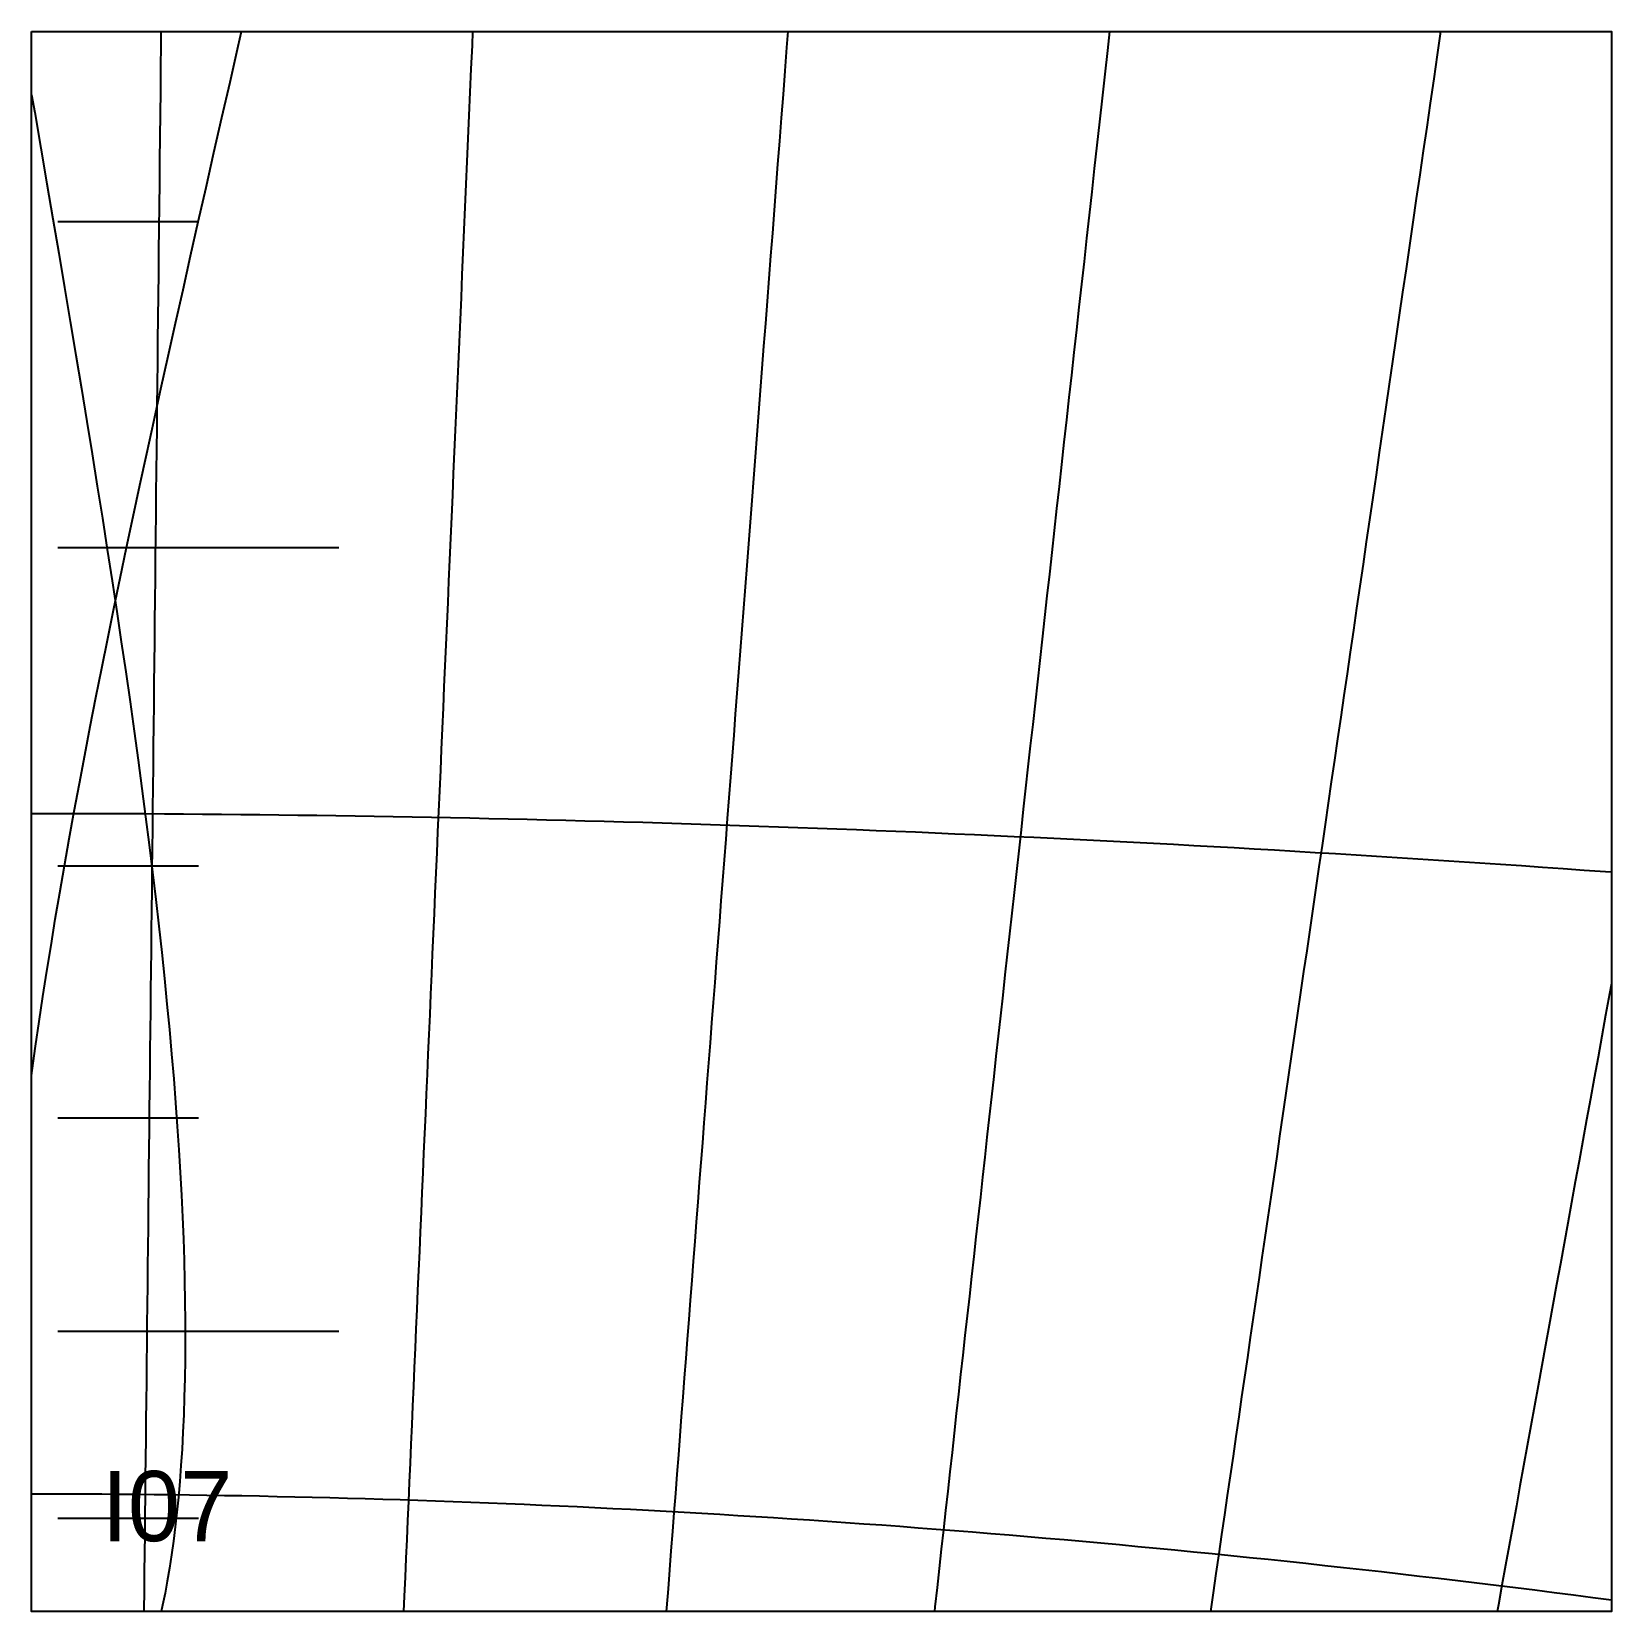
# Model space of a CAD drawing. Header units: millimetres. Extents: x 0 to 900, y 0 to 900.
import ezdxf

# ---------------------------------------------------------------- set-up
doc = ezdxf.new("R2010")
doc.units = ezdxf.units.MM
for name, color, linetype in [('CUT', 1, 'Continuous'), ('DECL', 30, 'Continuous'), ('HOUR', 7, 'Continuous'), ('HOUR15', 9, 'Continuous'), ('HOUR30', 8, 'Continuous'), ('ID', 3, 'Continuous'), ('MERID', 40, 'Continuous'), ('NOON', 6, 'Continuous'), ('TICKS', 2, 'Continuous')]:
    doc.layers.add(name, color=color, linetype=linetype)

msp = doc.modelspace()

# ---------------------------------------------------------------- linework, layer by layer
at = {"layer": 'CUT'}
msp.add_lwpolyline([(0, 900), (900, 900), (900, 0), (0, 0), (0, 900)], close=True, dxfattribs=at)
at = {"layer": 'DECL'}
for points in [[(0, 454.65), (10.82, 454.65), (21.64, 454.63), (32.46, 454.61), (43.29, 454.57), (54.11, 454.53), (64.94, 454.47), (75.77, 454.41), (86.6, 454.34), (97.43, 454.25), (108.27, 454.16), (119.11, 454.05), (129.95, 453.94), (140.8, 453.81), (151.65, 453.68), (162.51, 453.54), (173.37, 453.38), (184.24, 453.22), (195.11, 453.05), (205.99, 452.86), (216.88, 452.67), (227.77, 452.46), (238.68, 452.25), (249.58, 452.02), (260.5, 451.79), (271.43, 451.55), (282.36, 451.29), (293.31, 451.03), (304.26, 450.75), (315.22, 450.47), (326.19, 450.17), (337.18, 449.86), (348.17, 449.55), (359.18, 449.22), (370.2, 448.88), (381.23, 448.54), (392.27, 448.18), (403.33, 447.81), (414.39, 447.43), (425.48, 447.04), (436.57, 446.64), (447.68, 446.23), (458.81, 445.81), (469.95, 445.38), (481.1, 444.94), (492.28, 444.49), (503.47, 444.02), (514.67, 443.55), (525.89, 443.06), (537.13, 442.57), (548.39, 442.06), (559.67, 441.54), (570.96, 441.01), (582.27, 440.47), (593.61, 439.92), (604.96, 439.36), (616.33, 438.78), (627.73, 438.2), (639.14, 437.6), (650.58, 437), (662.04, 436.38), (673.52, 435.75), (685.03, 435.1), (696.56, 434.45), (708.11, 433.79), (719.69, 433.11), (731.29, 432.42), (742.91, 431.72), (754.57, 431.01), (766.25, 430.28), (777.95, 429.55), (789.68, 428.8), (801.44, 428.04), (813.23, 427.26), (825.05, 426.48), (836.89, 425.68), (848.77, 424.87), (860.67, 424.05), (872.61, 423.21), (884.57, 422.37), (896.57, 421.51), (900, 421.26)], [(0, 67.04), (9.98, 67.03), (19.96, 67.01), (29.95, 66.97), (39.93, 66.92), (49.91, 66.85), (59.9, 66.76), (69.89, 66.66), (79.88, 66.55), (89.87, 66.42), (99.86, 66.28), (109.86, 66.12), (119.86, 65.94), (129.86, 65.75), (139.87, 65.54), (149.88, 65.32), (159.9, 65.09), (169.92, 64.83), (179.94, 64.57), (189.97, 64.28), (200.01, 63.98), (210.05, 63.67), (220.1, 63.34), (230.15, 63), (240.21, 62.64), (250.27, 62.26), (260.35, 61.87), (270.43, 61.46), (280.52, 61.04), (290.61, 60.6), (300.72, 60.15), (310.83, 59.68), (320.95, 59.19), (331.09, 58.69), (341.23, 58.17), (351.38, 57.64), (361.54, 57.09), (371.71, 56.52), (381.89, 55.94), (392.08, 55.34), (402.29, 54.73), (412.5, 54.1), (422.73, 53.45), (432.97, 52.79), (443.22, 52.11), (453.49, 51.42), (463.76, 50.71), (474.06, 49.98), (484.36, 49.23), (494.68, 48.47), (505.01, 47.7), (515.36, 46.9), (525.73, 46.09), (536.11, 45.26), (546.5, 44.42), (556.91, 43.56), (567.34, 42.68), (577.78, 41.78), (588.24, 40.87), (598.72, 39.94), (609.22, 38.99), (619.73, 38.02), (630.26, 37.04), (640.81, 36.04), (651.38, 35.02), (661.97, 33.99), (672.58, 32.93), (683.21, 31.86), (693.86, 30.77), (704.53, 29.67), (715.23, 28.54), (725.94, 27.4), (736.68, 26.23), (747.44, 25.05), (758.22, 23.85), (769.02, 22.64), (779.85, 21.4), (790.7, 20.14), (801.58, 18.87), (812.48, 17.58), (823.4, 16.26), (834.36, 14.93), (845.33, 13.58), (856.34, 12.21), (867.37, 10.82), (878.42, 9.41), (889.51, 7.98), (900, 6.61)]]:
    msp.add_lwpolyline(points, dxfattribs=at)
at = {"layer": 'HOUR'}
for points in [[(73.72, 900), (73.64, 892.6), (73.5, 879.31), (73.35, 866.09), (73.21, 852.92), (73.07, 839.81), (72.93, 826.75), (72.79, 813.75), (72.64, 800.81), (72.5, 787.92), (72.37, 775.08), (72.23, 762.3), (72.09, 749.57), (71.95, 736.89), (71.81, 724.26), (71.68, 711.68), (71.54, 699.14), (71.41, 686.66), (71.27, 674.22), (71.14, 661.83), (71, 649.48), (70.87, 637.18), (70.73, 624.93), (70.6, 612.71), (70.47, 600.54), (70.34, 588.41), (70.21, 576.33), (70.08, 564.28), (69.95, 552.28), (69.82, 540.31), (69.69, 528.38), (69.56, 516.49), (69.43, 504.64), (69.3, 492.82), (69.17, 481.05), (69.04, 469.3), (68.92, 457.59), (68.79, 445.92), (68.66, 434.28), (68.54, 422.67), (68.41, 411.1), (68.29, 399.56), (68.16, 388.05), (68.04, 376.57), (67.91, 365.12), (67.79, 353.7), (67.66, 342.31), (67.54, 330.95), (67.42, 319.62), (67.3, 308.31), (67.17, 297.03), (67.05, 285.78), (66.93, 274.56), (66.81, 263.36), (66.69, 252.18), (66.56, 241.03), (66.44, 229.9), (66.32, 218.8), (66.2, 207.72), (66.08, 196.66), (65.96, 185.63), (65.84, 174.62), (65.72, 163.62), (65.6, 152.65), (65.49, 141.7), (65.37, 130.77), (65.25, 119.85), (65.13, 108.96), (65.01, 98.08), (64.89, 87.22), (64.78, 76.38), (64.66, 65.56), (64.54, 54.75), (64.42, 43.96), (64.31, 33.18), (64.19, 22.42), (64.07, 11.67), (63.96, 0.94), (63.95, 0)], [(802.69, 900), (800.78, 886.84), (798.76, 873.03), (796.76, 859.29), (794.77, 845.61), (792.79, 832), (790.81, 818.44), (788.84, 804.95), (786.89, 791.52), (784.94, 778.14), (783, 764.83), (781.07, 751.57), (779.14, 738.37), (777.23, 725.22), (775.32, 712.13), (773.42, 699.09), (771.53, 686.1), (769.64, 673.16), (767.77, 660.28), (765.9, 647.45), (764.03, 634.66), (762.18, 621.93), (760.33, 609.24), (758.49, 596.6), (756.65, 584.01), (754.82, 571.46), (753, 558.96), (751.19, 546.51), (749.38, 534.09), (747.58, 521.72), (745.78, 509.39), (743.99, 497.11), (742.21, 484.86), (740.43, 472.66), (738.65, 460.49), (736.89, 448.36), (735.13, 436.27), (733.37, 424.22), (731.62, 412.21), (729.87, 400.23), (728.13, 388.29), (726.4, 376.38), (724.67, 364.51), (722.94, 352.67), (721.22, 340.87), (719.51, 329.1), (717.8, 317.36), (716.09, 305.65), (714.39, 293.97), (712.69, 282.32), (711, 270.71), (709.31, 259.12), (707.63, 247.56), (705.95, 236.03), (704.27, 224.53), (702.6, 213.05), (700.93, 201.6), (699.27, 190.18), (697.61, 178.78), (695.95, 167.41), (694.3, 156.06), (692.65, 144.74), (691, 133.44), (689.36, 122.16), (687.72, 110.9), (686.08, 99.67), (684.45, 88.46), (682.82, 77.27), (681.19, 66.1), (679.56, 54.95), (677.94, 43.82), (676.32, 32.71), (674.71, 21.61), (673.09, 10.54), (671.56, 0)]]:
    msp.add_lwpolyline(points, dxfattribs=at)
at = {"layer": 'HOUR15'}
for points in [[(251.25, 900), (250.91, 892.1), (250.32, 878.77), (249.74, 865.5), (249.17, 852.29), (248.59, 839.13), (248.02, 826.03), (247.45, 812.99), (246.88, 800), (246.32, 787.07), (245.75, 774.2), (245.19, 761.37), (244.64, 748.6), (244.08, 735.88), (243.53, 723.21), (242.97, 710.58), (242.43, 698.01), (241.88, 685.49), (241.33, 673.01), (240.79, 660.58), (240.25, 648.2), (239.71, 635.86), (239.17, 623.57), (238.64, 611.32), (238.1, 599.11), (237.57, 586.94), (237.04, 574.82), (236.51, 562.74), (235.99, 550.7), (235.46, 538.7), (234.94, 526.73), (234.42, 514.81), (233.9, 502.92), (233.38, 491.07), (232.87, 479.26), (232.35, 467.49), (231.84, 455.74), (231.33, 444.04), (230.82, 432.36), (230.31, 420.73), (229.8, 409.12), (229.29, 397.55), (228.79, 386), (228.29, 374.49), (227.79, 363.01), (227.28, 351.56), (226.79, 340.14), (226.29, 328.75), (225.79, 317.39), (225.3, 306.05), (224.8, 294.75), (224.31, 283.46), (223.82, 272.21), (223.33, 260.98), (222.84, 249.78), (222.35, 238.6), (221.86, 227.44), (221.37, 216.31), (220.89, 205.21), (220.4, 194.12), (219.92, 183.06), (219.44, 172.02), (218.96, 161), (218.48, 150), (218, 139.02), (217.52, 128.06), (217.04, 117.12), (216.56, 106.2), (216.09, 95.3), (215.61, 84.41), (215.13, 73.55), (214.66, 62.7), (214.19, 51.87), (213.71, 41.05), (213.24, 30.25), (212.77, 19.46), (212.3, 8.69), (211.92, 0)], [(614.06, 900), (612.87, 889.25), (611.36, 875.66), (609.86, 862.14), (608.37, 848.67), (606.89, 835.27), (605.41, 821.92), (603.94, 808.64), (602.47, 795.41), (601.01, 782.24), (599.56, 769.12), (598.11, 756.06), (596.67, 743.05), (595.23, 730.1), (593.8, 717.2), (592.38, 704.35), (590.96, 691.56), (589.55, 678.81), (588.14, 666.11), (586.74, 653.46), (585.34, 640.86), (583.95, 628.31), (582.57, 615.8), (581.19, 603.34), (579.81, 590.93), (578.44, 578.55), (577.07, 566.22), (575.71, 553.94), (574.36, 541.7), (573, 529.49), (571.66, 517.33), (570.31, 505.21), (568.97, 493.13), (567.64, 481.09), (566.31, 469.08), (564.98, 457.12), (563.66, 445.19), (562.34, 433.29), (561.03, 421.43), (559.72, 409.61), (558.41, 397.82), (557.11, 386.07), (555.81, 374.35), (554.52, 362.66), (553.22, 351), (551.94, 339.38), (550.65, 327.78), (549.37, 316.22), (548.09, 304.68), (546.82, 293.18), (545.54, 281.7), (544.28, 270.26), (543.01, 258.84), (541.75, 247.44), (540.49, 236.08), (539.23, 224.74), (537.98, 213.42), (536.73, 202.13), (535.48, 190.86), (534.23, 179.62), (532.99, 168.41), (531.75, 157.21), (530.51, 146.04), (529.28, 134.89), (528.04, 123.76), (526.81, 112.65), (525.58, 101.56), (524.36, 90.49), (523.13, 79.45), (521.91, 68.42), (520.69, 57.41), (519.47, 46.41), (518.26, 35.44), (517.04, 24.48), (515.83, 13.54), (514.62, 2.62), (514.33, 0)], [(900, 357.72), (898.92, 351.77), (896.73, 339.74), (894.55, 327.74), (892.37, 315.78), (890.2, 303.85), (888.03, 291.96), (885.88, 280.09), (883.72, 268.26), (881.58, 256.47), (879.44, 244.7), (877.3, 232.96), (875.17, 221.25), (873.04, 209.57), (870.92, 197.92), (868.81, 186.3), (866.7, 174.71), (864.6, 163.14), (862.5, 151.6), (860.4, 140.09), (858.31, 128.6), (856.22, 117.13), (854.14, 105.69), (852.06, 94.27), (849.99, 82.88), (847.92, 71.51), (845.86, 60.16), (843.8, 48.84), (841.74, 37.53), (839.69, 26.25), (837.64, 14.98), (835.59, 3.74), (834.91, 0)]]:
    msp.add_lwpolyline(points, dxfattribs=at)
at = {"layer": 'HOUR30'}
msp.add_lwpolyline([(430.83, 900), (430.13, 890.99), (429.1, 877.56), (428.07, 864.19), (427.05, 850.88), (426.03, 837.63), (425.01, 824.43), (424, 811.3), (423, 798.22), (422, 785.19), (421, 772.22), (420.01, 759.3), (419.02, 746.44), (418.03, 733.63), (417.05, 720.87), (416.07, 708.16), (415.1, 695.5), (414.13, 682.89), (413.16, 670.33), (412.2, 657.81), (411.24, 645.34), (410.28, 632.92), (409.33, 620.54), (408.38, 608.21), (407.44, 595.92), (406.5, 583.68), (405.56, 571.48), (404.62, 559.31), (403.69, 547.19), (402.76, 535.11), (401.83, 523.07), (400.91, 511.07), (399.99, 499.11), (399.07, 487.19), (398.16, 475.3), (397.25, 463.45), (396.34, 451.63), (395.43, 439.85), (394.53, 428.11), (393.63, 416.4), (392.73, 404.72), (391.84, 393.08), (390.94, 381.47), (390.05, 369.89), (389.16, 358.34), (388.28, 346.82), (387.39, 335.33), (386.51, 323.87), (385.63, 312.44), (384.76, 301.04), (383.88, 289.67), (383.01, 278.32), (382.14, 267), (381.27, 255.71), (380.4, 244.44), (379.54, 233.2), (378.67, 221.98), (377.81, 210.79), (376.95, 199.62), (376.1, 188.47), (375.24, 177.35), (374.39, 166.25), (373.54, 155.17), (372.69, 144.11), (371.84, 133.07), (370.99, 122.06), (370.14, 111.06), (369.3, 100.08), (368.46, 89.12), (367.61, 78.18), (366.77, 67.26), (365.93, 56.35), (365.1, 45.47), (364.26, 34.59), (363.43, 23.74), (362.59, 12.9), (361.76, 2.07), (361.6, 0)], dxfattribs=at)
at = {"layer": 'MERID'}
msp.add_lwpolyline([(0, 0), (0, 900)], dxfattribs=at)
at = {"layer": 'NOON'}
for points in [[(0, 305.36), (0.38, 308.22), (2.31, 322.04), (4.34, 336.07), (6.47, 350.31), (8.71, 364.76), (11.06, 379.42), (13.5, 394.29), (16.05, 409.36), (18.7, 424.65), (21.45, 440.13), (24.3, 455.82), (27.25, 471.71), (30.29, 487.81), (33.43, 504.1), (36.66, 520.6), (39.98, 537.29), (43.4, 554.19), (46.89, 571.28), (50.48, 588.57), (54.15, 606.05), (57.9, 623.73), (61.73, 641.61), (65.64, 659.68), (69.62, 677.95), (73.68, 696.41), (77.81, 715.07), (82, 733.91), (86.26, 752.96), (90.58, 772.19), (94.97, 791.62), (99.41, 811.24), (103.9, 831.05), (108.44, 851.05), (113.04, 871.24), (117.67, 891.63), (119.58, 900)], [(0, 864.06), (1.76, 853.83), (5.25, 833.5), (8.69, 813.36), (12.1, 793.42), (15.46, 773.68), (18.76, 754.13), (22.02, 734.79), (25.22, 715.64), (28.36, 696.69), (31.44, 677.93), (34.46, 659.38), (37.41, 641.03), (40.3, 622.88), (43.12, 604.94), (45.86, 587.19), (48.53, 569.65), (51.12, 552.31), (53.63, 535.18), (56.07, 518.26), (58.42, 501.54), (60.69, 485.02), (62.87, 468.72), (64.97, 452.63), (66.98, 436.74), (68.9, 421.07), (70.73, 405.61), (72.47, 390.37), (74.12, 375.34), (75.67, 360.53), (77.13, 345.93), (78.49, 331.56), (79.76, 317.4), (80.94, 303.47), (82.01, 289.76), (83, 276.28), (83.88, 263.02), (84.67, 249.99), (85.36, 237.19), (85.95, 224.62), (86.45, 212.29), (86.85, 200.19), (87.15, 188.32), (87.36, 176.7), (87.47, 165.31), (87.5, 154.17), (87.42, 143.27), (87.26, 132.62), (87, 122.21), (86.65, 112.06), (86.22, 102.15), (85.7, 92.5), (85.09, 83.11), (84.39, 73.97), (83.62, 65.08), (82.76, 56.46), (81.82, 48.1), (80.81, 40.01), (79.72, 32.18), (78.56, 24.62), (77.32, 17.32), (76.02, 10.3), (74.65, 3.55), (73.86, 0)]]:
    msp.add_lwpolyline(points, dxfattribs=at)
at = {"layer": 'TICKS'}
for points in [[(15, 791.77), (95, 791.77)], [(15, 606.14), (175, 606.14)], [(15, 424.66), (95, 424.66)], [(15, 281.24), (95, 281.24)], [(15, 159.66), (175, 159.66)], [(15, 53.15), (95, 53.15)]]:
    msp.add_lwpolyline(points, dxfattribs=at)

# ---------------------------------------------------------------- texts
at = {"layer": 'ID'}
msp.add_text('I07', height=40, dxfattribs=at).set_placement((40, 40))

doc.saveas('drawing.dxf')
